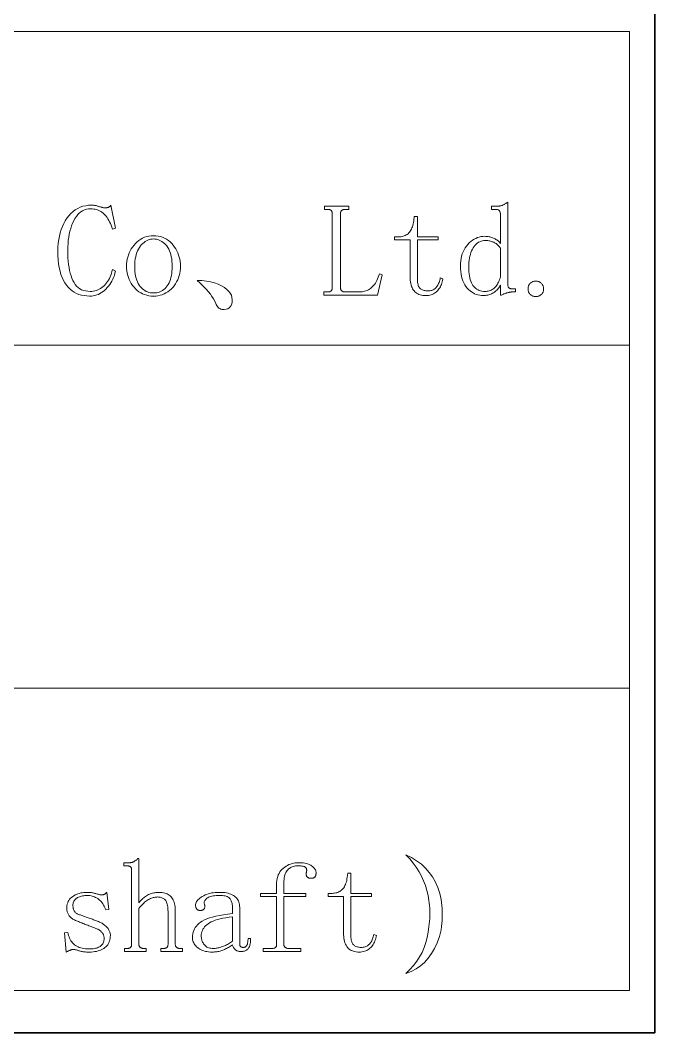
# Model space of a CAD drawing. Extents: x 1 to 297, y 1 to 210.
# Drawn here: x 279.24 to 296.69, y 1.35 to 29.2 of the extents above; entities that cross this region are included whole.
import ezdxf

# ---------------------------------------------------------------- set-up
doc = ezdxf.new("R2010")
doc.units = 0

msp = doc.modelspace()

# ---------------------------------------------------------------- linework, layer by layer
at = {"color": 7, "lineweight": 35}
for p, q in [((296.685, 1.354), (296.685, 209.532)), ((0.623, 1.354), (296.685, 1.354))]:
    msp.add_line(p, q, dxfattribs=at)
at = {"color": 7, "lineweight": 13}
for p, q in [((196.872, 28.882), (295.987, 28.882)), ((295.987, 28.882), (295.987, 2.515)), ((196.872, 20.264), (295.987, 20.264)), ((196.872, 10.83), (295.987, 10.83)), ((196.872, 2.515), (295.987, 2.515))]:
    msp.add_line(p, q, dxfattribs=at)
for points in [[(281.143, 21.611), (281.065, 21.614), (280.99, 21.623), (280.918, 21.638), (280.849, 21.659), (280.784, 21.686), (280.722, 21.719), (280.664, 21.758), (280.608, 21.803), (280.556, 21.854), (280.507, 21.911), (280.463, 21.974), (280.423, 22.044), (280.387, 22.122), (280.357, 22.206), (280.331, 22.296), (280.309, 22.394), (280.293, 22.499), (280.281, 22.61), (280.274, 22.728), (280.272, 22.854), (280.274, 22.96), (280.282, 23.063), (280.294, 23.163), (280.312, 23.258), (280.334, 23.35), (280.362, 23.438), (280.394, 23.523), (280.432, 23.603), (280.474, 23.68), (280.522, 23.754), (280.573, 23.821), (280.629, 23.882), (280.688, 23.936), (280.75, 23.982), (280.816, 24.021), (280.886, 24.054), (280.959, 24.079), (281.036, 24.096), (281.116, 24.107), (281.2, 24.111), (281.22, 24.11), (281.24, 24.109), (281.26, 24.107), (281.28, 24.105), (281.3, 24.102), (281.32, 24.098), (281.34, 24.093), (281.36, 24.088), (281.38, 24.082), (281.4, 24.075), (281.42, 24.068), (281.439, 24.062), (281.458, 24.057), (281.476, 24.052), (281.493, 24.048), (281.51, 24.045), (281.526, 24.042), (281.542, 24.041), (281.557, 24.04), (281.572, 24.039), (281.583, 24.039), (281.594, 24.04), (281.604, 24.041), (281.614, 24.042), (281.623, 24.043), (281.633, 24.044), (281.641, 24.046), (281.649, 24.048), (281.657, 24.051), (281.665, 24.054), (281.672, 24.057), (281.679, 24.06), (281.685, 24.065), (281.692, 24.07), (281.698, 24.075), (281.705, 24.081), (281.711, 24.088), (281.717, 24.095), (281.723, 24.102), (281.729, 24.111), (281.857, 23.482), (281.772, 23.454), (281.754, 23.507), (281.735, 23.557), (281.715, 23.605), (281.694, 23.65), (281.672, 23.693), (281.648, 23.733), (281.624, 23.771), (281.598, 23.806), (281.571, 23.838), (281.543, 23.868), (281.514, 23.895), (281.483, 23.919), (281.45, 23.941), (281.415, 23.959), (281.379, 23.975), (281.341, 23.988), (281.301, 23.998), (281.26, 24.005), (281.217, 24.009), (281.172, 24.011), (281.113, 24.007), (281.057, 23.998), (281.004, 23.981), (280.953, 23.958), (280.906, 23.929), (280.861, 23.892), (280.818, 23.85), (280.779, 23.8), (280.742, 23.745), (280.707, 23.682), (280.676, 23.615), (280.648, 23.544), (280.624, 23.471), (280.602, 23.394), (280.584, 23.314), (280.569, 23.231), (280.558, 23.145), (280.55, 23.056), (280.545, 22.963), (280.543, 22.868), (280.545, 22.764), (280.549, 22.666), (280.556, 22.571), (280.566, 22.482), (280.579, 22.396), (280.595, 22.316), (280.613, 22.24), (280.635, 22.168), (280.659, 22.102), (280.686, 22.039), (280.716, 21.982), (280.751, 21.931), (280.788, 21.886), (280.83, 21.847), (280.875, 21.814), (280.924, 21.787), (280.977, 21.766), (281.033, 21.751), (281.094, 21.742), (281.157, 21.739), (281.202, 21.741), (281.246, 21.746), (281.289, 21.754), (281.33, 21.766), (281.37, 21.78), (281.409, 21.798), (281.446, 21.82), (281.482, 21.844), (281.517, 21.872), (281.55, 21.904), (281.582, 21.937), (281.612, 21.974), (281.639, 22.012), (281.665, 22.052), (281.688, 22.095), (281.709, 22.139), (281.728, 22.186), (281.745, 22.235), (281.759, 22.286), (281.772, 22.339), (281.857, 22.296), (281.842, 22.237), (281.824, 22.181), (281.804, 22.126), (281.781, 22.074), (281.756, 22.023), (281.728, 21.975), (281.698, 21.929), (281.665, 21.885), (281.63, 21.843), (281.593, 21.804), (281.554, 21.767), (281.513, 21.734), (281.472, 21.705), (281.429, 21.68), (281.384, 21.659), (281.339, 21.642), (281.292, 21.628), (281.243, 21.618), (281.194, 21.613)], [(288.043, 21.839), (288.043, 21.828), (288.045, 21.818), (288.046, 21.808), (288.049, 21.798), (288.052, 21.789), (288.056, 21.781), (288.061, 21.773), (288.066, 21.766), (288.072, 21.76), (288.079, 21.754), (288.086, 21.748), (288.094, 21.743), (288.102, 21.739), (288.111, 21.735), (288.12, 21.732), (288.129, 21.73), (288.139, 21.728), (288.15, 21.726), (288.16, 21.725), (288.172, 21.725), (288.557, 21.725), (288.597, 21.726), (288.635, 21.73), (288.672, 21.736), (288.708, 21.744), (288.743, 21.755), (288.777, 21.769), (288.809, 21.784), (288.841, 21.803), (288.871, 21.823), (288.9, 21.846), (288.928, 21.872), (288.955, 21.9), (288.98, 21.931), (289.003, 21.965), (289.025, 22.002), (289.046, 22.041), (289.065, 22.083), (289.083, 22.128), (289.1, 22.175), (289.115, 22.225), (289.186, 22.196), (289.057, 21.639), (287.586, 21.639), (287.586, 21.725), (287.686, 21.725), (287.7, 21.725), (287.713, 21.726), (287.725, 21.728), (287.736, 21.73), (287.747, 21.732), (287.756, 21.735), (287.765, 21.739), (287.773, 21.743), (287.78, 21.748), (287.786, 21.754), (287.791, 21.76), (287.796, 21.766), (287.801, 21.773), (287.804, 21.781), (287.807, 21.789), (287.81, 21.798), (287.812, 21.808), (287.813, 21.818), (287.814, 21.828), (287.815, 21.839), (287.815, 23.882), (287.814, 23.893), (287.813, 23.904), (287.812, 23.914), (287.81, 23.923), (287.807, 23.932), (287.804, 23.94), (287.801, 23.948), (287.796, 23.955), (287.791, 23.962), (287.786, 23.968), (287.78, 23.973), (287.773, 23.978), (287.765, 23.982), (287.756, 23.986), (287.747, 23.989), (287.736, 23.992), (287.725, 23.994), (287.713, 23.995), (287.7, 23.996), (287.686, 23.996), (287.6, 23.996), (287.6, 24.082), (288.272, 24.082), (288.272, 23.996), (288.172, 23.996), (288.16, 23.996), (288.15, 23.995), (288.139, 23.994), (288.129, 23.992), (288.12, 23.989), (288.111, 23.986), (288.102, 23.982), (288.094, 23.978), (288.086, 23.973), (288.079, 23.968), (288.072, 23.962), (288.066, 23.955), (288.061, 23.948), (288.056, 23.94), (288.052, 23.932), (288.049, 23.923), (288.046, 23.914), (288.045, 23.904), (288.043, 23.893), (288.043, 23.882)], [(291.972, 21.625), (291.921, 21.627), (291.872, 21.633), (291.824, 21.644), (291.777, 21.658), (291.732, 21.677), (291.689, 21.7), (291.647, 21.726), (291.606, 21.758), (291.567, 21.793), (291.529, 21.832), (291.494, 21.875), (291.462, 21.923), (291.434, 21.974), (291.41, 22.029), (291.39, 22.087), (291.373, 22.15), (291.36, 22.217), (291.351, 22.287), (291.345, 22.361), (291.343, 22.439), (291.345, 22.512), (291.351, 22.582), (291.361, 22.649), (291.375, 22.712), (291.393, 22.773), (291.415, 22.831), (291.441, 22.886), (291.471, 22.938), (291.505, 22.986), (291.543, 23.032), (291.584, 23.074), (291.626, 23.112), (291.67, 23.145), (291.715, 23.174), (291.761, 23.198), (291.809, 23.218), (291.858, 23.234), (291.909, 23.245), (291.961, 23.251), (292.015, 23.254), (292.037, 23.253), (292.061, 23.252), (292.084, 23.249), (292.107, 23.246), (292.131, 23.241), (292.154, 23.236), (292.178, 23.229), (292.202, 23.222), (292.226, 23.213), (292.25, 23.204), (292.274, 23.193), (292.297, 23.182), (292.319, 23.169), (292.339, 23.156), (292.359, 23.141), (292.378, 23.126), (292.396, 23.109), (292.413, 23.092), (292.428, 23.073), (292.443, 23.054), (292.443, 23.825), (292.443, 23.842), (292.442, 23.858), (292.441, 23.873), (292.439, 23.887), (292.436, 23.9), (292.433, 23.912), (292.429, 23.924), (292.425, 23.935), (292.42, 23.945), (292.415, 23.954), (292.408, 23.962), (292.401, 23.969), (292.394, 23.975), (292.385, 23.981), (292.375, 23.986), (292.365, 23.99), (292.354, 23.993), (292.341, 23.995), (292.328, 23.996), (292.315, 23.996), (292.2, 23.996), (292.2, 24.082), (292.357, 24.082), (292.372, 24.082), (292.386, 24.083), (292.4, 24.085), (292.415, 24.087), (292.429, 24.089), (292.443, 24.092), (292.457, 24.096), (292.472, 24.1), (292.486, 24.105), (292.5, 24.111), (292.515, 24.117), (292.529, 24.123), (292.543, 24.13), (292.557, 24.138), (292.572, 24.146), (292.586, 24.155), (292.6, 24.165), (292.615, 24.175), (292.629, 24.185), (292.643, 24.196), (292.643, 21.939), (292.643, 21.925), (292.644, 21.912), (292.646, 21.9), (292.648, 21.889), (292.65, 21.879), (292.653, 21.869), (292.657, 21.86), (292.661, 21.852), (292.666, 21.845), (292.672, 21.839), (292.678, 21.834), (292.684, 21.829), (292.691, 21.825), (292.699, 21.821), (292.707, 21.818), (292.716, 21.815), (292.726, 21.813), (292.736, 21.812), (292.746, 21.811), (292.757, 21.811), (292.857, 21.811), (292.857, 21.725), (292.772, 21.725), (292.76, 21.725), (292.748, 21.724), (292.735, 21.723), (292.723, 21.722), (292.709, 21.72), (292.695, 21.717), (292.681, 21.714), (292.667, 21.711), (292.651, 21.708), (292.636, 21.704), (292.62, 21.699), (292.604, 21.694), (292.588, 21.689), (292.572, 21.683), (292.556, 21.677), (292.539, 21.67), (292.522, 21.663), (292.506, 21.656), (292.489, 21.648), (292.472, 21.639), (292.443, 21.639), (292.443, 21.911), (292.428, 21.885), (292.413, 21.861), (292.396, 21.838), (292.378, 21.816), (292.359, 21.795), (292.339, 21.774), (292.319, 21.755), (292.297, 21.737), (292.274, 21.72), (292.25, 21.704), (292.226, 21.689), (292.2, 21.675), (292.174, 21.663), (292.147, 21.653), (292.12, 21.645), (292.092, 21.638), (292.063, 21.632), (292.033, 21.628), (292.003, 21.626)], [(290.157, 22.096), (290.158, 22.058), (290.16, 22.022), (290.164, 21.988), (290.169, 21.957), (290.175, 21.929), (290.183, 21.903), (290.192, 21.879), (290.203, 21.859), (290.215, 21.841), (290.229, 21.825), (290.244, 21.811), (290.26, 21.799), (290.278, 21.789), (290.297, 21.779), (290.318, 21.771), (290.34, 21.765), (290.364, 21.76), (290.389, 21.756), (290.415, 21.754), (290.443, 21.754), (290.471, 21.754), (290.498, 21.757), (290.524, 21.762), (290.548, 21.768), (290.572, 21.777), (290.594, 21.787), (290.615, 21.799), (290.635, 21.813), (290.654, 21.829), (290.672, 21.846), (290.688, 21.866), (290.704, 21.887), (290.718, 21.909), (290.731, 21.933), (290.743, 21.959), (290.754, 21.986), (290.764, 22.015), (290.772, 22.045), (290.78, 22.077), (290.786, 22.111), (290.857, 22.082), (290.851, 22.043), (290.842, 22.005), (290.832, 21.969), (290.82, 21.934), (290.806, 21.9), (290.79, 21.868), (290.772, 21.837), (290.752, 21.808), (290.731, 21.78), (290.707, 21.754), (290.682, 21.729), (290.656, 21.707), (290.627, 21.688), (290.598, 21.671), (290.566, 21.657), (290.533, 21.646), (290.499, 21.637), (290.463, 21.63), (290.425, 21.626), (290.386, 21.625), (290.344, 21.626), (290.305, 21.63), (290.267, 21.637), (290.232, 21.646), (290.198, 21.657), (290.167, 21.671), (290.138, 21.688), (290.112, 21.707), (290.087, 21.729), (290.065, 21.754), (290.044, 21.781), (290.026, 21.811), (290.01, 21.844), (289.996, 21.879), (289.984, 21.918), (289.975, 21.959), (289.967, 22.004), (289.962, 22.051), (289.958, 22.101), (289.957, 22.154), (289.957, 23.154), (289.529, 23.154), (289.529, 23.239), (289.643, 23.239), (289.677, 23.24), (289.709, 23.244), (289.74, 23.249), (289.77, 23.256), (289.798, 23.266), (289.826, 23.278), (289.852, 23.292), (289.876, 23.308), (289.9, 23.326), (289.922, 23.346), (289.942, 23.369), (289.961, 23.394), (289.979, 23.422), (289.995, 23.452), (290.009, 23.484), (290.022, 23.519), (290.033, 23.556), (290.043, 23.596), (290.051, 23.638), (290.057, 23.682), (290.072, 23.796), (290.157, 23.796), (290.157, 23.239), (290.729, 23.239), (290.729, 23.154), (290.157, 23.154)], [(283.643, 22.439), (283.641, 22.369), (283.635, 22.301), (283.624, 22.236), (283.609, 22.173), (283.59, 22.112), (283.566, 22.054), (283.538, 21.999), (283.506, 21.946), (283.47, 21.895), (283.429, 21.846), (283.385, 21.802), (283.339, 21.762), (283.291, 21.726), (283.241, 21.696), (283.19, 21.67), (283.136, 21.648), (283.08, 21.632), (283.022, 21.62), (282.962, 21.613), (282.9, 21.611), (282.836, 21.613), (282.774, 21.62), (282.714, 21.633), (282.657, 21.65), (282.602, 21.671), (282.55, 21.698), (282.5, 21.73), (282.452, 21.766), (282.407, 21.807), (282.365, 21.854), (282.325, 21.903), (282.29, 21.955), (282.259, 22.008), (282.232, 22.064), (282.209, 22.121), (282.191, 22.181), (282.176, 22.243), (282.166, 22.306), (282.159, 22.372), (282.157, 22.439), (282.159, 22.502), (282.166, 22.563), (282.176, 22.623), (282.191, 22.682), (282.209, 22.739), (282.232, 22.796), (282.259, 22.851), (282.29, 22.906), (282.325, 22.959), (282.365, 23.011), (282.407, 23.06), (282.452, 23.103), (282.5, 23.142), (282.55, 23.175), (282.602, 23.204), (282.657, 23.227), (282.714, 23.245), (282.774, 23.258), (282.836, 23.265), (282.9, 23.268), (282.967, 23.265), (283.032, 23.258), (283.093, 23.245), (283.152, 23.227), (283.207, 23.204), (283.26, 23.175), (283.31, 23.142), (283.357, 23.103), (283.402, 23.06), (283.443, 23.011), (283.481, 22.959), (283.515, 22.906), (283.545, 22.851), (283.571, 22.796), (283.593, 22.739), (283.611, 22.682), (283.625, 22.623), (283.635, 22.563), (283.641, 22.502)], [(282.386, 22.425), (282.387, 22.353), (282.392, 22.284), (282.399, 22.219), (282.41, 22.159), (282.423, 22.102), (282.44, 22.049), (282.459, 21.999), (282.482, 21.954), (282.507, 21.913), (282.536, 21.875), (282.567, 21.841), (282.599, 21.811), (282.632, 21.784), (282.666, 21.761), (282.702, 21.741), (282.739, 21.725), (282.777, 21.712), (282.817, 21.704), (282.858, 21.698), (282.9, 21.696), (282.948, 21.698), (282.993, 21.704), (283.036, 21.714), (283.077, 21.727), (283.116, 21.745), (283.153, 21.766), (283.188, 21.791), (283.22, 21.82), (283.251, 21.853), (283.279, 21.889), (283.305, 21.929), (283.328, 21.972), (283.348, 22.018), (283.366, 22.068), (283.381, 22.12), (283.393, 22.175), (283.402, 22.233), (283.409, 22.294), (283.413, 22.358), (283.415, 22.425), (283.413, 22.497), (283.409, 22.566), (283.401, 22.632), (283.391, 22.694), (283.377, 22.752), (283.361, 22.806), (283.341, 22.857), (283.319, 22.905), (283.293, 22.949), (283.265, 22.989), (283.234, 23.026), (283.202, 23.059), (283.169, 23.088), (283.134, 23.113), (283.098, 23.134), (283.061, 23.151), (283.023, 23.165), (282.983, 23.174), (282.942, 23.18), (282.9, 23.182), (282.861, 23.18), (282.822, 23.174), (282.784, 23.165), (282.747, 23.151), (282.711, 23.134), (282.676, 23.113), (282.641, 23.088), (282.608, 23.059), (282.575, 23.026), (282.543, 22.989), (282.513, 22.949), (282.487, 22.905), (282.463, 22.857), (282.443, 22.806), (282.425, 22.752), (282.411, 22.694), (282.4, 22.632), (282.392, 22.566), (282.388, 22.497)], [(292.443, 22.925), (292.428, 22.947), (292.413, 22.968), (292.396, 22.988), (292.379, 23.006), (292.361, 23.023), (292.342, 23.039), (292.322, 23.053), (292.301, 23.067), (292.28, 23.079), (292.257, 23.089), (292.234, 23.099), (292.212, 23.107), (292.189, 23.115), (292.166, 23.121), (292.143, 23.127), (292.12, 23.131), (292.097, 23.135), (292.075, 23.137), (292.052, 23.139), (292.029, 23.139), (291.987, 23.137), (291.947, 23.131), (291.909, 23.121), (291.872, 23.107), (291.838, 23.089), (291.805, 23.067), (291.774, 23.041), (291.745, 23.011), (291.718, 22.977), (291.693, 22.939), (291.67, 22.898), (291.649, 22.854), (291.631, 22.808), (291.615, 22.759), (291.602, 22.707), (291.591, 22.653), (291.583, 22.596), (291.577, 22.537), (291.573, 22.475), (291.572, 22.411), (291.573, 22.344), (291.576, 22.281), (291.582, 22.221), (291.59, 22.165), (291.6, 22.112), (291.613, 22.064), (291.628, 22.018), (291.645, 21.976), (291.664, 21.938), (291.686, 21.904), (291.71, 21.872), (291.736, 21.844), (291.764, 21.82), (291.793, 21.798), (291.825, 21.78), (291.859, 21.766), (291.895, 21.754), (291.933, 21.746), (291.973, 21.741), (292.015, 21.739), (292.045, 21.74), (292.075, 21.743), (292.104, 21.748), (292.132, 21.755), (292.159, 21.764), (292.185, 21.775), (292.21, 21.788), (292.234, 21.803), (292.257, 21.82), (292.279, 21.839), (292.3, 21.86), (292.32, 21.883), (292.339, 21.908), (292.357, 21.935), (292.373, 21.964), (292.389, 21.995), (292.404, 22.028), (292.418, 22.063), (292.431, 22.1), (292.443, 22.139)], [(284.1, 22.039), (284.233, 22.035), (284.357, 22.023), (284.473, 22.003), (284.58, 21.975), (284.679, 21.939), (284.769, 21.895), (284.85, 21.843), (284.923, 21.783), (284.987, 21.715), (285.043, 21.639), (285.057, 21.568), (285.062, 21.504), (285.061, 21.447), (285.052, 21.397), (285.036, 21.354), (285.012, 21.317), (284.981, 21.287), (284.943, 21.264), (284.897, 21.248), (284.843, 21.239), (284.81, 21.241), (284.779, 21.246), (284.751, 21.255), (284.724, 21.267), (284.7, 21.282), (284.679, 21.301), (284.659, 21.323), (284.642, 21.349), (284.627, 21.378), (284.615, 21.411), (284.584, 21.474), (284.548, 21.536), (284.508, 21.599), (284.464, 21.662), (284.415, 21.725), (284.361, 21.788), (284.303, 21.851), (284.24, 21.914), (284.172, 21.976)], [(293.415, 21.596), (293.398, 21.597), (293.381, 21.599), (293.365, 21.602), (293.349, 21.606), (293.334, 21.611), (293.319, 21.617), (293.305, 21.624), (293.291, 21.633), (293.278, 21.643), (293.265, 21.654), (293.252, 21.665), (293.241, 21.678), (293.232, 21.692), (293.223, 21.706), (293.216, 21.721), (293.211, 21.738), (293.206, 21.755), (293.203, 21.772), (293.201, 21.791), (293.2, 21.811), (293.201, 21.83), (293.203, 21.849), (293.206, 21.867), (293.211, 21.884), (293.216, 21.9), (293.223, 21.915), (293.232, 21.93), (293.241, 21.943), (293.252, 21.956), (293.265, 21.968), (293.278, 21.979), (293.291, 21.988), (293.305, 21.997), (293.319, 22.004), (293.334, 22.011), (293.349, 22.016), (293.365, 22.02), (293.381, 22.023), (293.398, 22.024), (293.415, 22.025), (293.431, 22.024), (293.448, 22.022), (293.464, 22.019), (293.48, 22.015), (293.495, 22.009), (293.51, 22.002), (293.524, 21.993), (293.538, 21.984), (293.551, 21.973), (293.565, 21.961), (293.577, 21.948), (293.588, 21.934), (293.597, 21.92), (293.606, 21.906), (293.613, 21.891), (293.619, 21.876), (293.623, 21.86), (293.626, 21.844), (293.628, 21.828), (293.629, 21.811), (293.628, 21.791), (293.626, 21.772), (293.623, 21.755), (293.619, 21.738), (293.613, 21.721), (293.606, 21.706), (293.597, 21.692), (293.588, 21.678), (293.577, 21.665), (293.565, 21.654), (293.551, 21.643), (293.538, 21.633), (293.524, 21.624), (293.51, 21.617), (293.495, 21.611), (293.48, 21.606), (293.464, 21.602), (293.448, 21.599), (293.431, 21.597)], [(282.1, 3.587), (282.1, 3.673), (282.172, 3.673), (282.186, 3.673), (282.199, 3.674), (282.211, 3.675), (282.222, 3.677), (282.232, 3.68), (282.242, 3.683), (282.251, 3.687), (282.259, 3.691), (282.266, 3.696), (282.272, 3.701), (282.277, 3.707), (282.282, 3.714), (282.286, 3.721), (282.29, 3.729), (282.293, 3.737), (282.296, 3.746), (282.298, 3.755), (282.299, 3.765), (282.3, 3.776), (282.3, 3.787), (282.3, 5.83), (282.3, 5.841), (282.299, 5.851), (282.298, 5.861), (282.296, 5.871), (282.293, 5.88), (282.29, 5.888), (282.286, 5.896), (282.282, 5.903), (282.277, 5.909), (282.272, 5.915), (282.266, 5.921), (282.259, 5.926), (282.251, 5.93), (282.242, 5.934), (282.232, 5.937), (282.222, 5.939), (282.211, 5.941), (282.199, 5.943), (282.186, 5.944), (282.172, 5.944), (282.086, 5.944), (282.086, 6.03), (282.243, 6.03), (282.255, 6.03), (282.266, 6.031), (282.277, 6.032), (282.289, 6.034), (282.3, 6.037), (282.312, 6.04), (282.323, 6.044), (282.335, 6.048), (282.346, 6.053), (282.357, 6.058), (282.369, 6.064), (282.38, 6.071), (282.392, 6.078), (282.403, 6.086), (282.415, 6.094), (282.426, 6.103), (282.437, 6.112), (282.449, 6.122), (282.46, 6.133), (282.472, 6.144), (282.5, 6.144), (282.5, 4.93), (282.526, 4.96), (282.552, 4.989), (282.578, 5.016), (282.604, 5.041), (282.631, 5.064), (282.657, 5.085), (282.684, 5.104), (282.711, 5.122), (282.737, 5.137), (282.765, 5.151), (282.792, 5.163), (282.82, 5.174), (282.848, 5.184), (282.877, 5.192), (282.906, 5.199), (282.935, 5.205), (282.965, 5.21), (282.995, 5.213), (283.026, 5.215), (283.057, 5.215), (283.099, 5.214), (283.139, 5.211), (283.177, 5.205), (283.213, 5.196), (283.247, 5.185), (283.279, 5.172), (283.308, 5.156), (283.336, 5.138), (283.362, 5.117), (283.386, 5.094), (283.408, 5.068), (283.427, 5.04), (283.444, 5.009), (283.459, 4.975), (283.472, 4.939), (283.482, 4.899), (283.49, 4.858), (283.496, 4.813), (283.499, 4.766), (283.5, 4.715), (283.5, 3.787), (283.501, 3.776), (283.502, 3.765), (283.503, 3.755), (283.506, 3.746), (283.509, 3.737), (283.513, 3.729), (283.518, 3.721), (283.523, 3.714), (283.529, 3.707), (283.536, 3.701), (283.543, 3.696), (283.551, 3.691), (283.559, 3.687), (283.568, 3.683), (283.577, 3.68), (283.587, 3.677), (283.596, 3.675), (283.607, 3.674), (283.618, 3.673), (283.629, 3.673), (283.7, 3.673), (283.7, 3.587), (283.1, 3.587), (283.1, 3.673), (283.172, 3.673), (283.186, 3.673), (283.199, 3.674), (283.211, 3.675), (283.222, 3.677), (283.232, 3.68), (283.242, 3.683), (283.251, 3.687), (283.259, 3.691), (283.266, 3.696), (283.272, 3.701), (283.277, 3.707), (283.282, 3.714), (283.286, 3.721), (283.29, 3.729), (283.293, 3.737), (283.296, 3.746), (283.298, 3.755), (283.299, 3.765), (283.3, 3.776), (283.3, 3.787), (283.3, 4.687), (283.299, 4.734), (283.297, 4.777), (283.293, 4.818), (283.288, 4.855), (283.281, 4.889), (283.272, 4.919), (283.262, 4.946), (283.25, 4.97), (283.237, 4.991), (283.222, 5.008), (283.205, 5.023), (283.188, 5.037), (283.17, 5.048), (283.151, 5.059), (283.131, 5.067), (283.109, 5.074), (283.087, 5.08), (283.064, 5.084), (283.04, 5.086), (283.015, 5.087), (282.991, 5.086), (282.968, 5.084), (282.944, 5.08), (282.92, 5.075), (282.895, 5.069), (282.87, 5.061), (282.844, 5.052), (282.818, 5.041), (282.791, 5.029), (282.765, 5.015), (282.737, 5), (282.711, 4.983), (282.684, 4.964), (282.657, 4.942), (282.631, 4.919), (282.604, 4.894), (282.578, 4.866), (282.552, 4.837), (282.526, 4.806), (282.5, 4.773), (282.5, 3.787), (282.501, 3.776), (282.502, 3.765), (282.503, 3.755), (282.506, 3.746), (282.509, 3.737), (282.513, 3.729), (282.518, 3.721), (282.523, 3.714), (282.529, 3.707), (282.536, 3.701), (282.543, 3.696), (282.551, 3.691), (282.559, 3.687), (282.568, 3.683), (282.577, 3.68), (282.587, 3.677), (282.596, 3.675), (282.607, 3.674), (282.618, 3.673), (282.629, 3.673), (282.7, 3.673), (282.7, 3.587)], [(289.843, 6.244), (289.997, 6.17), (290.138, 6.085), (290.267, 5.989), (290.383, 5.883), (290.486, 5.765), (290.577, 5.637), (290.655, 5.498), (290.721, 5.348), (290.774, 5.187), (290.815, 5.015), (290.825, 4.935), (290.833, 4.854), (290.839, 4.773), (290.842, 4.691), (290.843, 4.608), (290.842, 4.525), (290.839, 4.441), (290.833, 4.357), (290.825, 4.272), (290.815, 4.187), (290.764, 4), (290.703, 3.828), (290.631, 3.671), (290.549, 3.529), (290.457, 3.401), (290.355, 3.289), (290.243, 3.191), (290.12, 3.108), (289.987, 3.04), (289.843, 2.987), (289.952, 3.092), (290.051, 3.203), (290.14, 3.319), (290.218, 3.439), (290.286, 3.565), (290.344, 3.697), (290.391, 3.833), (290.428, 3.974), (290.455, 4.121), (290.472, 4.273), (290.482, 4.347), (290.49, 4.42), (290.496, 4.493), (290.499, 4.565), (290.5, 4.637), (290.499, 4.708), (290.496, 4.779), (290.49, 4.849), (290.482, 4.918), (290.472, 4.987), (290.45, 5.128), (290.419, 5.266), (290.379, 5.4), (290.33, 5.531), (290.272, 5.658), (290.204, 5.782), (290.128, 5.903), (290.042, 6.02), (289.947, 6.134)], [(286.286, 5.43), (286.288, 5.488), (286.293, 5.544), (286.303, 5.596), (286.316, 5.646), (286.332, 5.692), (286.353, 5.736), (286.377, 5.776), (286.405, 5.814), (286.436, 5.848), (286.472, 5.88), (286.509, 5.908), (286.548, 5.934), (286.587, 5.956), (286.627, 5.976), (286.668, 5.992), (286.71, 6.006), (286.753, 6.016), (286.796, 6.024), (286.841, 6.028), (286.886, 6.03), (286.933, 6.029), (286.978, 6.026), (287.021, 6.022), (287.061, 6.016), (287.098, 6.008), (287.134, 5.999), (287.166, 5.988), (287.197, 5.975), (287.225, 5.96), (287.25, 5.944), (287.273, 5.927), (287.294, 5.909), (287.312, 5.89), (287.328, 5.871), (287.341, 5.851), (287.352, 5.831), (287.361, 5.81), (287.367, 5.789), (287.37, 5.767), (287.372, 5.744), (287.371, 5.733), (287.371, 5.722), (287.369, 5.711), (287.367, 5.701), (287.365, 5.69), (287.361, 5.681), (287.358, 5.671), (287.353, 5.662), (287.349, 5.653), (287.343, 5.644), (287.337, 5.636), (287.329, 5.629), (287.321, 5.622), (287.311, 5.617), (287.3, 5.612), (287.288, 5.608), (287.275, 5.605), (287.261, 5.603), (287.245, 5.602), (287.229, 5.601), (287.218, 5.601), (287.207, 5.602), (287.196, 5.604), (287.187, 5.606), (287.177, 5.608), (287.168, 5.611), (287.159, 5.615), (287.151, 5.619), (287.143, 5.624), (287.136, 5.63), (287.129, 5.636), (287.123, 5.643), (287.118, 5.651), (287.113, 5.659), (287.109, 5.669), (287.106, 5.679), (287.103, 5.691), (287.102, 5.703), (287.101, 5.716), (287.1, 5.73), (287.1, 5.733), (287.101, 5.736), (287.101, 5.74), (287.101, 5.743), (287.102, 5.748), (287.103, 5.752), (287.104, 5.757), (287.105, 5.762), (287.106, 5.767), (287.107, 5.773), (287.109, 5.778), (287.11, 5.783), (287.111, 5.788), (287.112, 5.793), (287.113, 5.798), (287.113, 5.802), (287.114, 5.806), (287.114, 5.809), (287.114, 5.812), (287.115, 5.815), (287.114, 5.827), (287.113, 5.837), (287.111, 5.848), (287.108, 5.858), (287.104, 5.867), (287.099, 5.876), (287.094, 5.885), (287.087, 5.893), (287.08, 5.901), (287.072, 5.908), (287.062, 5.915), (287.05, 5.921), (287.036, 5.927), (287.019, 5.931), (287, 5.935), (286.979, 5.938), (286.956, 5.941), (286.93, 5.943), (286.902, 5.944), (286.872, 5.944), (286.838, 5.943), (286.806, 5.94), (286.775, 5.934), (286.745, 5.927), (286.716, 5.917), (286.689, 5.905), (286.663, 5.892), (286.639, 5.875), (286.615, 5.857), (286.593, 5.837), (286.573, 5.814), (286.555, 5.788), (286.538, 5.759), (286.525, 5.727), (286.513, 5.692), (286.503, 5.654), (286.496, 5.613), (286.49, 5.569), (286.487, 5.523), (286.486, 5.473), (286.486, 5.187), (287.086, 5.187), (287.086, 5.101), (286.486, 5.101), (286.486, 3.787), (286.486, 3.776), (286.487, 3.765), (286.489, 3.755), (286.492, 3.746), (286.495, 3.737), (286.499, 3.729), (286.503, 3.721), (286.509, 3.714), (286.515, 3.707), (286.522, 3.701), (286.529, 3.696), (286.537, 3.691), (286.545, 3.687), (286.554, 3.683), (286.563, 3.68), (286.572, 3.677), (286.582, 3.675), (286.593, 3.674), (286.603, 3.673), (286.615, 3.673), (286.957, 3.673), (286.957, 3.587), (285.915, 3.587), (285.915, 3.673), (286.157, 3.673), (286.171, 3.673), (286.184, 3.674), (286.196, 3.675), (286.208, 3.677), (286.218, 3.68), (286.228, 3.683), (286.236, 3.687), (286.244, 3.691), (286.251, 3.696), (286.257, 3.701), (286.263, 3.707), (286.268, 3.714), (286.272, 3.721), (286.276, 3.729), (286.279, 3.737), (286.281, 3.746), (286.283, 3.755), (286.285, 3.765), (286.286, 3.776), (286.286, 3.787), (286.286, 5.101), (285.843, 5.101), (285.843, 5.187), (286.286, 5.187)], [(288.329, 4.044), (288.33, 4.005), (288.332, 3.969), (288.335, 3.936), (288.34, 3.905), (288.347, 3.876), (288.355, 3.85), (288.364, 3.827), (288.375, 3.806), (288.387, 3.788), (288.4, 3.773), (288.415, 3.759), (288.432, 3.747), (288.45, 3.736), (288.469, 3.727), (288.49, 3.719), (288.512, 3.713), (288.535, 3.708), (288.56, 3.704), (288.587, 3.702), (288.615, 3.701), (288.643, 3.702), (288.669, 3.705), (288.695, 3.71), (288.72, 3.716), (288.743, 3.724), (288.765, 3.735), (288.786, 3.747), (288.807, 3.761), (288.825, 3.776), (288.843, 3.794), (288.86, 3.813), (288.875, 3.834), (288.889, 3.857), (288.903, 3.881), (288.915, 3.907), (288.925, 3.934), (288.935, 3.963), (288.944, 3.993), (288.951, 4.025), (288.957, 4.058), (289.029, 4.03), (289.022, 3.99), (289.014, 3.953), (289.003, 3.916), (288.991, 3.881), (288.977, 3.848), (288.961, 3.815), (288.943, 3.785), (288.924, 3.755), (288.902, 3.728), (288.879, 3.701), (288.854, 3.677), (288.827, 3.655), (288.799, 3.636), (288.769, 3.619), (288.738, 3.605), (288.705, 3.593), (288.67, 3.584), (288.634, 3.578), (288.597, 3.574), (288.557, 3.573), (288.516, 3.574), (288.476, 3.578), (288.438, 3.584), (288.403, 3.593), (288.37, 3.605), (288.339, 3.619), (288.31, 3.636), (288.283, 3.655), (288.258, 3.677), (288.236, 3.701), (288.216, 3.728), (288.197, 3.758), (288.181, 3.791), (288.167, 3.827), (288.156, 3.865), (288.146, 3.907), (288.138, 3.951), (288.133, 3.998), (288.13, 4.048), (288.129, 4.101), (288.129, 5.101), (287.7, 5.101), (287.7, 5.187), (287.815, 5.187), (287.848, 5.188), (287.881, 5.191), (287.912, 5.197), (287.941, 5.204), (287.97, 5.214), (287.997, 5.225), (288.023, 5.239), (288.048, 5.255), (288.071, 5.274), (288.093, 5.294), (288.114, 5.317), (288.133, 5.342), (288.15, 5.369), (288.166, 5.399), (288.181, 5.432), (288.193, 5.466), (288.205, 5.504), (288.214, 5.543), (288.222, 5.585), (288.229, 5.63), (288.243, 5.744), (288.329, 5.744), (288.329, 5.187), (288.9, 5.187), (288.9, 5.101), (288.329, 5.101)], [(280.515, 4.773), (280.516, 4.814), (280.521, 4.854), (280.529, 4.892), (280.541, 4.928), (280.556, 4.962), (280.574, 4.994), (280.595, 5.024), (280.62, 5.051), (280.648, 5.077), (280.679, 5.101), (280.712, 5.123), (280.747, 5.142), (280.783, 5.159), (280.821, 5.174), (280.859, 5.187), (280.899, 5.197), (280.94, 5.205), (280.983, 5.211), (281.027, 5.214), (281.072, 5.215), (281.097, 5.215), (281.123, 5.214), (281.148, 5.212), (281.172, 5.21), (281.197, 5.207), (281.221, 5.203), (281.245, 5.198), (281.268, 5.193), (281.292, 5.187), (281.315, 5.18), (281.337, 5.173), (281.357, 5.167), (281.377, 5.162), (281.395, 5.157), (281.411, 5.153), (281.426, 5.15), (281.44, 5.147), (281.452, 5.145), (281.462, 5.144), (281.472, 5.144), (281.48, 5.144), (281.488, 5.145), (281.496, 5.145), (281.504, 5.146), (281.511, 5.148), (281.518, 5.149), (281.525, 5.151), (281.531, 5.153), (281.537, 5.156), (281.543, 5.158), (281.549, 5.161), (281.555, 5.165), (281.562, 5.169), (281.568, 5.174), (281.575, 5.18), (281.583, 5.186), (281.59, 5.192), (281.598, 5.199), (281.606, 5.207), (281.615, 5.215), (281.672, 4.744), (281.586, 4.73), (281.574, 4.766), (281.56, 4.801), (281.545, 4.834), (281.528, 4.866), (281.509, 4.896), (281.489, 4.924), (281.467, 4.951), (281.444, 4.977), (281.419, 5), (281.393, 5.023), (281.366, 5.043), (281.337, 5.061), (281.308, 5.077), (281.279, 5.091), (281.248, 5.103), (281.217, 5.113), (281.186, 5.12), (281.153, 5.125), (281.12, 5.129), (281.086, 5.13), (281.05, 5.129), (281.015, 5.127), (280.982, 5.123), (280.95, 5.118), (280.92, 5.112), (280.891, 5.104), (280.864, 5.095), (280.839, 5.084), (280.815, 5.072), (280.793, 5.058), (280.773, 5.043), (280.755, 5.027), (280.738, 5.01), (280.725, 4.992), (280.713, 4.973), (280.703, 4.952), (280.696, 4.93), (280.69, 4.907), (280.687, 4.883), (280.686, 4.858), (280.686, 4.836), (280.688, 4.815), (280.69, 4.794), (280.694, 4.775), (280.698, 4.757), (280.704, 4.739), (280.71, 4.723), (280.718, 4.707), (280.726, 4.693), (280.736, 4.68), (280.747, 4.667), (280.759, 4.655), (280.773, 4.644), (280.789, 4.634), (280.806, 4.624), (280.824, 4.615), (280.844, 4.607), (280.866, 4.6), (280.89, 4.593), (280.915, 4.587), (280.935, 4.578), (280.957, 4.569), (280.979, 4.561), (281.003, 4.551), (281.027, 4.542), (281.053, 4.533), (281.079, 4.523), (281.107, 4.514), (281.135, 4.504), (281.165, 4.494), (281.194, 4.484), (281.224, 4.474), (281.253, 4.463), (281.281, 4.453), (281.309, 4.442), (281.337, 4.431), (281.364, 4.421), (281.391, 4.409), (281.417, 4.398), (281.443, 4.387), (281.466, 4.375), (281.487, 4.363), (281.508, 4.349), (281.529, 4.335), (281.548, 4.321), (281.567, 4.305), (281.586, 4.289), (281.603, 4.273), (281.62, 4.255), (281.636, 4.237), (281.651, 4.218), (281.664, 4.199), (281.676, 4.179), (281.686, 4.159), (281.695, 4.139), (281.702, 4.118), (281.707, 4.096), (281.711, 4.075), (281.714, 4.052), (281.715, 4.03), (281.713, 3.988), (281.709, 3.948), (281.701, 3.91), (281.691, 3.873), (281.677, 3.839), (281.661, 3.806), (281.641, 3.775), (281.619, 3.746), (281.593, 3.719), (281.565, 3.694), (281.533, 3.671), (281.499, 3.65), (281.462, 3.632), (281.423, 3.616), (281.381, 3.603), (281.336, 3.592), (281.288, 3.584), (281.238, 3.577), (281.185, 3.574), (281.129, 3.573), (281.093, 3.573), (281.058, 3.574), (281.026, 3.576), (280.995, 3.578), (280.966, 3.582), (280.939, 3.585), (280.914, 3.59), (280.891, 3.595), (280.87, 3.602), (280.85, 3.608), (280.832, 3.615), (280.815, 3.621), (280.798, 3.627), (280.782, 3.631), (280.766, 3.635), (280.752, 3.638), (280.738, 3.641), (280.725, 3.643), (280.712, 3.644), (280.7, 3.644), (280.692, 3.644), (280.683, 3.643), (280.674, 3.642), (280.665, 3.641), (280.656, 3.639), (280.646, 3.636), (280.637, 3.634), (280.627, 3.63), (280.617, 3.627), (280.607, 3.623), (280.597, 3.618), (280.587, 3.614), (280.577, 3.609), (280.566, 3.604), (280.556, 3.599), (280.545, 3.594), (280.534, 3.589), (280.523, 3.584), (280.512, 3.578), (280.5, 3.573), (280.457, 4.101), (280.543, 4.115), (280.553, 4.071), (280.564, 4.029), (280.578, 3.989), (280.593, 3.951), (280.611, 3.915), (280.631, 3.882), (280.652, 3.851), (280.676, 3.823), (280.701, 3.797), (280.729, 3.773), (280.759, 3.751), (280.791, 3.731), (280.825, 3.714), (280.861, 3.699), (280.9, 3.687), (280.941, 3.677), (280.985, 3.669), (281.031, 3.663), (281.079, 3.659), (281.129, 3.658), (281.168, 3.659), (281.205, 3.661), (281.24, 3.665), (281.274, 3.67), (281.306, 3.676), (281.335, 3.684), (281.363, 3.693), (281.389, 3.704), (281.414, 3.716), (281.436, 3.73), (281.456, 3.745), (281.475, 3.761), (281.491, 3.779), (281.505, 3.798), (281.516, 3.819), (281.526, 3.841), (281.533, 3.865), (281.539, 3.89), (281.542, 3.916), (281.543, 3.944), (281.543, 3.964), (281.541, 3.983), (281.538, 4.001), (281.534, 4.018), (281.529, 4.035), (281.523, 4.051), (281.515, 4.067), (281.507, 4.081), (281.497, 4.095), (281.486, 4.108), (281.475, 4.121), (281.463, 4.133), (281.452, 4.144), (281.44, 4.154), (281.429, 4.164), (281.417, 4.173), (281.406, 4.181), (281.395, 4.188), (281.383, 4.195), (281.372, 4.201), (281.343, 4.213), (281.313, 4.224), (281.283, 4.236), (281.253, 4.248), (281.222, 4.26), (281.19, 4.272), (281.158, 4.285), (281.125, 4.297), (281.091, 4.31), (281.057, 4.323), (281.023, 4.335), (280.991, 4.348), (280.958, 4.361), (280.927, 4.373), (280.897, 4.385), (280.867, 4.397), (280.838, 4.409), (280.811, 4.421), (280.784, 4.433), (280.757, 4.444), (280.732, 4.456), (280.709, 4.468), (280.687, 4.481), (280.666, 4.494), (280.647, 4.508), (280.629, 4.523), (280.612, 4.538), (280.597, 4.554), (280.584, 4.57), (280.572, 4.587), (280.561, 4.604), (280.551, 4.622), (280.543, 4.64), (280.535, 4.658), (280.529, 4.676), (280.524, 4.695), (280.52, 4.714), (280.517, 4.733), (280.515, 4.753)], [(284.515, 3.573), (284.464, 3.574), (284.416, 3.577), (284.371, 3.584), (284.327, 3.592), (284.286, 3.603), (284.247, 3.616), (284.211, 3.632), (284.176, 3.65), (284.144, 3.671), (284.115, 3.694), (284.087, 3.719), (284.063, 3.744), (284.042, 3.77), (284.023, 3.797), (284.007, 3.824), (283.995, 3.853), (283.984, 3.882), (283.977, 3.911), (283.973, 3.942), (283.972, 3.973), (283.974, 4.023), (283.981, 4.072), (283.992, 4.119), (284.007, 4.163), (284.027, 4.207), (284.051, 4.248), (284.08, 4.287), (284.113, 4.325), (284.151, 4.36), (284.193, 4.394), (284.242, 4.426), (284.299, 4.456), (284.365, 4.484), (284.44, 4.511), (284.523, 4.535), (284.616, 4.558), (284.717, 4.579), (284.826, 4.597), (284.945, 4.615), (285.072, 4.63), (285.072, 4.801), (285.071, 4.829), (285.069, 4.856), (285.066, 4.882), (285.061, 4.907), (285.056, 4.932), (285.049, 4.955), (285.04, 4.977), (285.031, 4.998), (285.02, 5.018), (285.007, 5.037), (284.993, 5.055), (284.975, 5.07), (284.954, 5.084), (284.93, 5.096), (284.902, 5.107), (284.871, 5.115), (284.837, 5.121), (284.799, 5.126), (284.759, 5.129), (284.715, 5.13), (284.667, 5.129), (284.623, 5.127), (284.582, 5.123), (284.543, 5.117), (284.507, 5.11), (284.475, 5.101), (284.445, 5.091), (284.417, 5.079), (284.393, 5.066), (284.372, 5.051), (284.353, 5.035), (284.337, 5.019), (284.323, 5.003), (284.312, 4.987), (284.304, 4.971), (284.298, 4.954), (284.295, 4.938), (284.294, 4.921), (284.296, 4.904), (284.3, 4.887), (284.305, 4.875), (284.309, 4.864), (284.312, 4.853), (284.314, 4.841), (284.315, 4.83), (284.314, 4.818), (284.312, 4.807), (284.309, 4.795), (284.305, 4.784), (284.3, 4.773), (284.294, 4.762), (284.286, 4.752), (284.278, 4.743), (284.268, 4.736), (284.257, 4.73), (284.245, 4.725), (284.232, 4.721), (284.218, 4.718), (284.203, 4.716), (284.186, 4.715), (284.175, 4.716), (284.164, 4.717), (284.154, 4.719), (284.144, 4.721), (284.134, 4.724), (284.125, 4.728), (284.116, 4.733), (284.108, 4.738), (284.1, 4.744), (284.093, 4.751), (284.086, 4.759), (284.08, 4.767), (284.075, 4.776), (284.07, 4.785), (284.066, 4.796), (284.063, 4.807), (284.061, 4.819), (284.059, 4.831), (284.058, 4.844), (284.057, 4.858), (284.059, 4.884), (284.065, 4.909), (284.074, 4.934), (284.087, 4.959), (284.104, 4.983), (284.124, 5.007), (284.148, 5.031), (284.176, 5.055), (284.208, 5.078), (284.243, 5.101), (284.281, 5.123), (284.321, 5.142), (284.362, 5.159), (284.405, 5.174), (284.45, 5.187), (284.497, 5.197), (284.545, 5.205), (284.595, 5.211), (284.647, 5.214), (284.7, 5.215), (284.756, 5.214), (284.809, 5.211), (284.859, 5.206), (284.906, 5.198), (284.95, 5.189), (284.992, 5.177), (285.03, 5.163), (285.066, 5.147), (285.099, 5.129), (285.129, 5.108), (285.156, 5.086), (285.18, 5.062), (285.202, 5.036), (285.22, 5.008), (285.236, 4.978), (285.249, 4.946), (285.259, 4.913), (285.266, 4.877), (285.27, 4.84), (285.272, 4.801), (285.272, 3.858), (285.272, 3.836), (285.273, 3.816), (285.274, 3.798), (285.275, 3.782), (285.277, 3.767), (285.279, 3.755), (285.282, 3.744), (285.285, 3.735), (285.289, 3.728), (285.293, 3.723), (285.298, 3.719), (285.303, 3.715), (285.309, 3.712), (285.316, 3.709), (285.323, 3.707), (285.332, 3.705), (285.341, 3.703), (285.35, 3.702), (285.361, 3.701), (285.372, 3.701), (285.386, 3.702), (285.398, 3.704), (285.411, 3.707), (285.422, 3.711), (285.432, 3.717), (285.442, 3.724), (285.451, 3.733), (285.459, 3.742), (285.466, 3.753), (285.472, 3.765), (285.477, 3.779), (285.482, 3.793), (285.486, 3.809), (285.49, 3.825), (285.493, 3.842), (285.496, 3.861), (285.498, 3.88), (285.499, 3.9), (285.5, 3.922), (285.5, 3.944), (285.572, 3.944), (285.571, 3.905), (285.569, 3.869), (285.565, 3.835), (285.56, 3.803), (285.554, 3.774), (285.546, 3.748), (285.537, 3.724), (285.526, 3.702), (285.514, 3.682), (285.5, 3.665), (285.486, 3.651), (285.47, 3.637), (285.454, 3.625), (285.436, 3.615), (285.418, 3.607), (285.399, 3.599), (285.379, 3.594), (285.359, 3.59), (285.337, 3.588), (285.315, 3.587), (285.295, 3.587), (285.276, 3.589), (285.258, 3.591), (285.241, 3.594), (285.225, 3.598), (285.21, 3.602), (285.196, 3.608), (285.182, 3.614), (285.169, 3.622), (285.157, 3.63), (285.146, 3.639), (285.136, 3.649), (285.126, 3.661), (285.116, 3.673), (285.107, 3.687), (285.099, 3.702), (285.091, 3.718), (285.084, 3.735), (285.078, 3.753), (285.072, 3.773), (285.043, 3.753), (285.015, 3.735), (284.988, 3.717), (284.961, 3.701), (284.934, 3.685), (284.908, 3.671), (284.882, 3.657), (284.857, 3.645), (284.832, 3.633), (284.807, 3.623), (284.783, 3.613), (284.757, 3.605), (284.73, 3.597), (284.702, 3.591), (284.673, 3.585), (284.644, 3.581), (284.613, 3.577), (284.581, 3.575), (284.548, 3.573)], [(284.215, 4.015), (284.215, 3.99), (284.218, 3.965), (284.222, 3.94), (284.227, 3.916), (284.234, 3.892), (284.243, 3.869), (284.253, 3.846), (284.265, 3.823), (284.278, 3.801), (284.293, 3.78), (284.31, 3.759), (284.328, 3.741), (284.349, 3.725), (284.371, 3.711), (284.395, 3.699), (284.421, 3.69), (284.449, 3.682), (284.478, 3.677), (284.51, 3.674), (284.543, 3.673), (284.569, 3.673), (284.595, 3.675), (284.62, 3.677), (284.646, 3.681), (284.672, 3.685), (284.697, 3.691), (284.723, 3.697), (284.749, 3.705), (284.775, 3.713), (284.8, 3.723), (284.826, 3.733), (284.852, 3.745), (284.879, 3.757), (284.905, 3.771), (284.932, 3.785), (284.96, 3.801), (284.987, 3.817), (285.015, 3.835), (285.043, 3.853), (285.072, 3.873), (285.072, 4.544), (284.978, 4.532), (284.889, 4.518), (284.807, 4.503), (284.731, 4.486), (284.661, 4.467), (284.597, 4.447), (284.539, 4.426), (284.487, 4.402), (284.44, 4.378), (284.4, 4.351), (284.365, 4.323), (284.333, 4.294), (284.306, 4.264), (284.281, 4.232), (284.261, 4.199), (284.244, 4.165), (284.231, 4.13), (284.222, 4.093), (284.216, 4.055)]]:
    msp.add_lwpolyline(points, close=True, dxfattribs=at)

doc.saveas('drawing.dxf')
